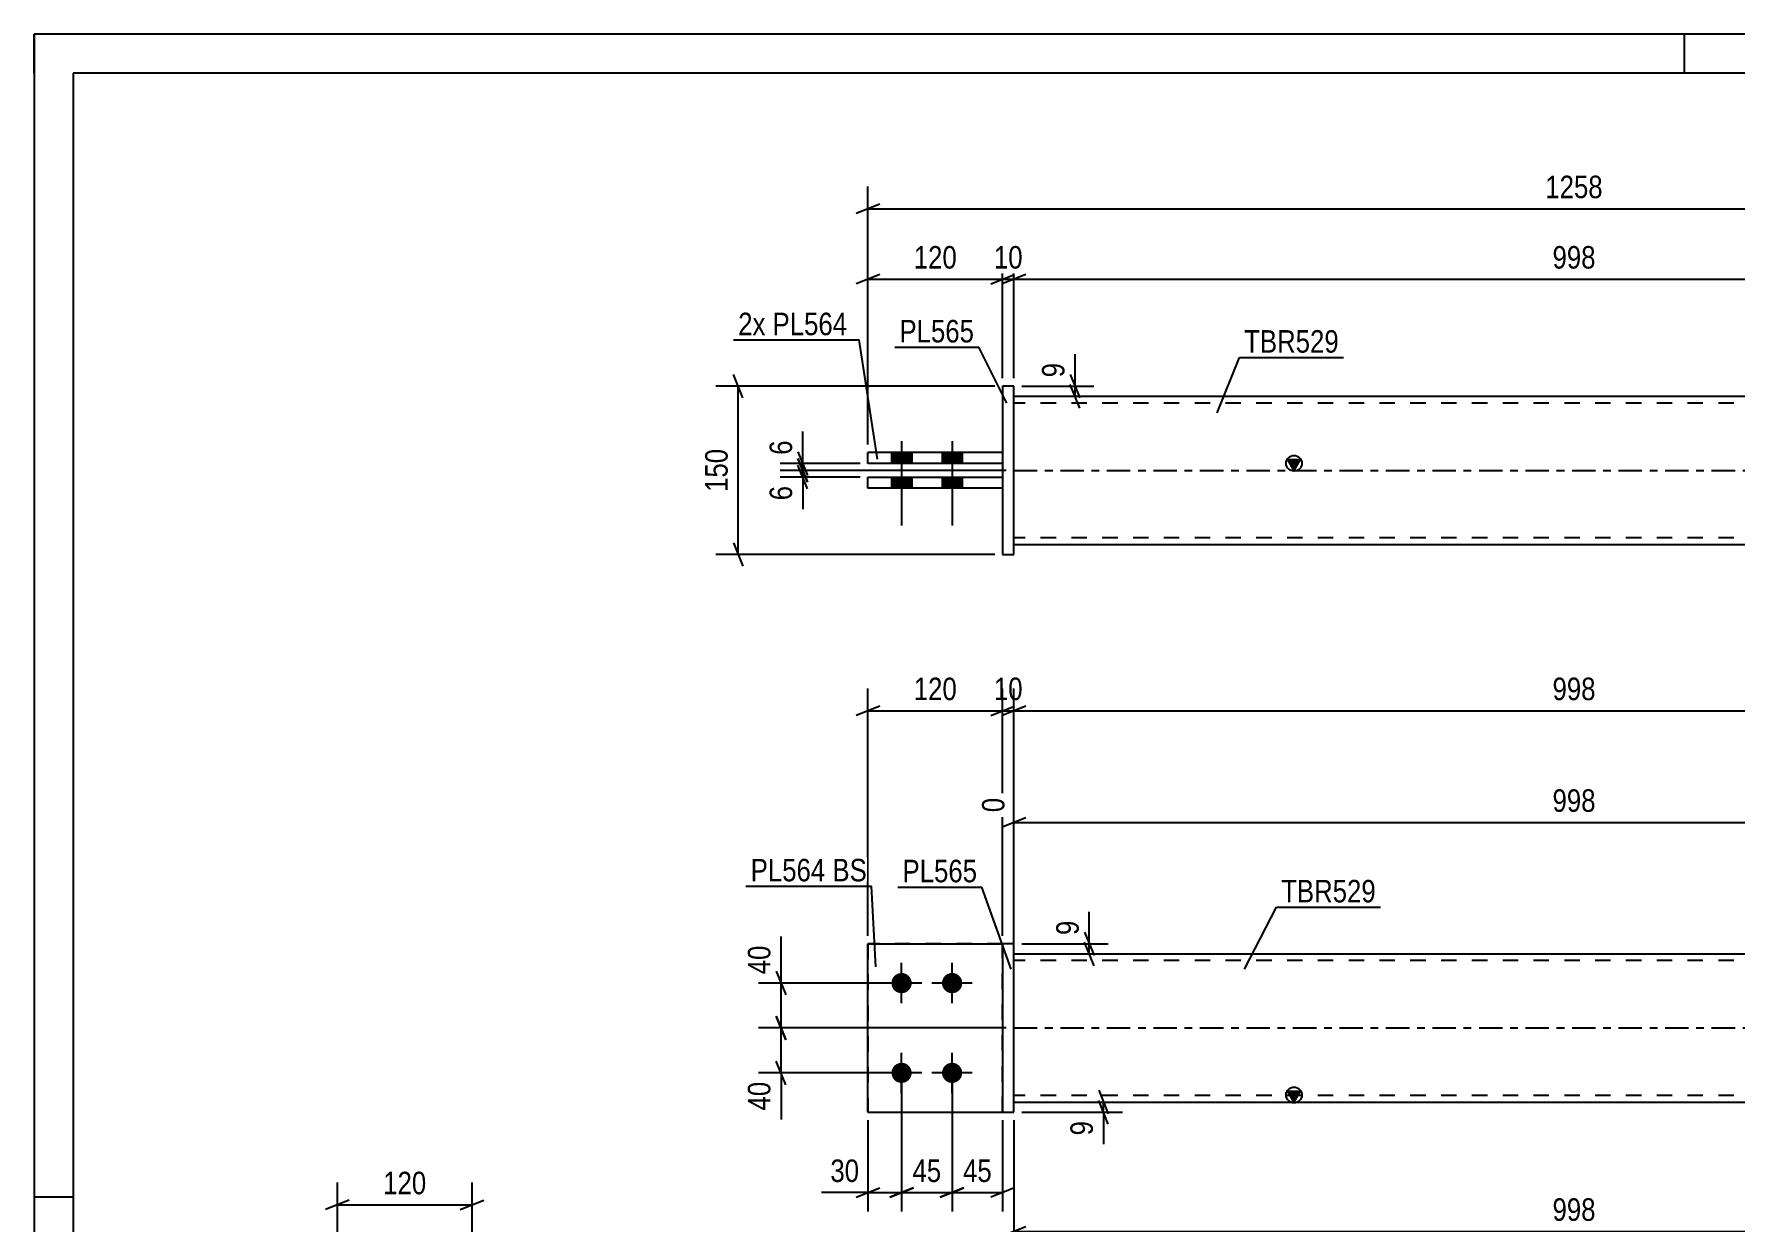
# Model space of a CAD drawing. Header units: millimetres. Extents: x 0 to 420, y 0 to 297.
# Drawn here: x 0 to 216.4, y 145.8 to 297 of the extents above; entities that cross this region are included whole.
import ezdxf

# ---------------------------------------------------------------- set-up
doc = ezdxf.new("R2010")
doc.units = ezdxf.units.MM
doc.linetypes.add('DXK_LINE_DOT2', pattern=[3.9198, 1.9599, -1.9599])
doc.linetypes.add('DXK_LINE_DOT3', pattern=[5.9187, 2.979, -0.9799, 0.9799, -0.9799])
doc.styles.add('Arial Narrow', font='ARIALN.TTF', dxfattribs={"height": 0.2})

# ---------------------------------------------------------------- blocks, each defined once
blk = doc.blocks.new('Unknown-585758188-1128')
at = {"color": 5, "linetype": 'Continuous'}
for p, q in [((420, 297), (0, 297)), ((0, 297), (0, 0)), ((0, 292), (0, 297)), ((210, 292), (210, 297)), ((415, 292), (5, 292)), ((5, 292), (5, 5)), ((5, 149), (0, 149))]:
    blk.add_line(p, q, dxfattribs=at)
blk = doc.blocks.new('Part-585758188-1947 - 1923')
at = {"color": 2, "linetype": 'Continuous'}
for p, q in [((124.68, 181.22), (123.25, 181.22)), ((123.25, 181.22), (123.25, 159.79)), ((124.68, 159.79), (124.68, 181.22)), ((123.25, 159.79), (124.68, 159.79))]:
    blk.add_line(p, q, dxfattribs=at)
blk = doc.blocks.new('Bolt-585758188-1931 - 1923')
at = {"linetype": 'Continuous'}
for points in [[(110.39, 174.93, -1), (110.39, 177.51, -1)], [(116.82, 174.93, -1), (116.82, 177.51, -1)], [(110.39, 163.51, -1), (110.39, 166.08, -1)], [(116.82, 163.51, -1), (116.82, 166.08, -1)]]:
    blk.add_hatch(color=1, dxfattribs=at).paths.add_polyline_path(points)
at = {"color": 1, "linetype": 'Continuous'}
for p, q in [((110.39, 173.65), (110.39, 178.79)), ((116.82, 173.65), (116.82, 178.79)), ((112.97, 176.22), (107.82, 176.22)), ((119.39, 176.22), (114.25, 176.22)), ((110.39, 162.22), (110.39, 167.36)), ((116.82, 162.22), (116.82, 167.36)), ((112.97, 164.79), (107.82, 164.79)), ((119.39, 164.79), (114.25, 164.79))]:
    blk.add_line(p, q, dxfattribs=at)
blk = doc.blocks.new('Part-585758188-1952 - 1923')
at = {"color": 7, "linetype": 'DXK_LINE_DOT2'}
for p, q in [((123.25, 181.22), (106.11, 181.22)), ((106.11, 181.22), (106.11, 159.79)), ((123.25, 159.79), (123.25, 181.22)), ((106.11, 159.79), (123.25, 159.79))]:
    blk.add_line(p, q, dxfattribs=at)
blk = doc.blocks.new('Part-585758188-1957 - 1923')
at = {"color": 2, "linetype": 'Continuous'}
for p, q in [((106.11, 159.79), (106.11, 181.22)), ((106.11, 181.22), (123.25, 181.22)), ((106.11, 159.79), (123.25, 159.79))]:
    blk.add_line(p, q, dxfattribs=at)
at = {"color": 7, "linetype": 'DXK_LINE_DOT2'}
blk.add_line((123.25, 159.79), (123.25, 181.22), dxfattribs=at)
blk = doc.blocks.new('Part-585758188-1972 - 1923')
at = {"linetype": 'Continuous'}
blk.add_hatch(color=2, dxfattribs=at).paths.add_polyline_path([(160.32, 161.08), (159.52, 162.48), (161.12, 162.48)])
at = {"color": 2, "linetype": 'Continuous'}
for p, q in [((124.68, 179.93), (267.24, 179.93)), ((160.32, 161.08), (159.52, 162.48)), ((159.52, 162.48), (161.12, 162.48)), ((161.12, 162.48), (160.32, 161.08)), ((124.68, 161.08), (267.24, 161.08))]:
    blk.add_line(p, q, dxfattribs=at)
at = {"color": 7, "linetype": 'DXK_LINE_DOT2'}
for p, q in [((124.68, 161.08), (124.68, 179.93)), ((267.24, 161.08), (267.24, 179.93)), ((267.24, 179.08), (124.68, 179.08)), ((267.24, 161.93), (124.68, 161.93))]:
    blk.add_line(p, q, dxfattribs=at)
at = {"color": 7, "linetype": 'DXK_LINE_DOT3'}
blk.add_line((124.68, 170.51), (267.24, 170.51), dxfattribs=at)
at = {"color": 2, "linetype": 'Continuous'}
blk.add_circle((160.32, 161.98), 1, dxfattribs=at)
blk = doc.blocks.new('Part-585758188-2289 - 2283')
at = {"color": 2, "linetype": 'Continuous'}
for p, q in [((106.11, 240.62), (123.25, 240.62)), ((106.11, 239.19), (106.11, 240.62)), ((123.25, 240.62), (123.25, 239.19)), ((123.25, 239.19), (106.11, 239.19))]:
    blk.add_line(p, q, dxfattribs=at)
blk = doc.blocks.new('Part-585758188-2304 - 2283')
at = {"linetype": 'Continuous'}
blk.add_hatch(color=2, dxfattribs=at).paths.add_polyline_path([(160.32, 241.47), (159.52, 242.87), (161.12, 242.87)])
at = {"color": 2, "linetype": 'Continuous'}
for p, q in [((124.68, 250.9), (267.24, 250.9)), ((160.32, 241.47), (159.52, 242.87)), ((159.52, 242.87), (161.12, 242.87)), ((161.12, 242.87), (160.32, 241.47)), ((124.68, 232.04), (267.24, 232.04))]:
    blk.add_line(p, q, dxfattribs=at)
at = {"color": 7, "linetype": 'DXK_LINE_DOT2'}
for p, q in [((124.68, 232.04), (124.68, 250.9)), ((267.24, 250.04), (124.68, 250.04)), ((267.24, 250.9), (267.24, 232.04)), ((267.24, 232.9), (124.68, 232.9))]:
    blk.add_line(p, q, dxfattribs=at)
at = {"color": 7, "linetype": 'DXK_LINE_DOT3'}
blk.add_line((124.68, 241.47), (267.24, 241.47), dxfattribs=at)
at = {"color": 2, "linetype": 'Continuous'}
blk.add_circle((160.32, 242.37), 1, dxfattribs=at)
blk = doc.blocks.new('Part-585758188-2319 - 2283')
at = {"color": 2, "linetype": 'Continuous'}
for p, q in [((123.25, 243.76), (106.11, 243.76)), ((106.11, 242.33), (106.11, 243.76)), ((123.25, 243.76), (123.25, 242.33)), ((123.25, 242.33), (106.11, 242.33))]:
    blk.add_line(p, q, dxfattribs=at)
blk = doc.blocks.new('Part-585758188-2324 - 2283')
at = {"color": 2, "linetype": 'Continuous'}
for p, q in [((124.68, 252.19), (123.25, 252.19)), ((123.25, 252.19), (123.25, 230.76)), ((124.68, 230.76), (124.68, 252.19)), ((123.25, 230.76), (124.68, 230.76))]:
    blk.add_line(p, q, dxfattribs=at)
blk = doc.blocks.new('Bolt-585758188-2325 - 2283')
at = {"linetype": 'Continuous'}
for points in [[(109.11, 242.33), (111.68, 242.33), (111.68, 243.76), (109.11, 243.76)], [(109.11, 242.33), (111.68, 242.33), (111.68, 243.76), (109.11, 243.76)], [(115.54, 242.33), (118.11, 242.33), (118.11, 243.76), (115.54, 243.76)], [(115.54, 242.33), (118.11, 242.33), (118.11, 243.76), (115.54, 243.76)], [(109.11, 239.19), (111.68, 239.19), (111.68, 240.62), (109.11, 240.62)], [(109.11, 239.19), (111.68, 239.19), (111.68, 240.62), (109.11, 240.62)], [(115.54, 239.19), (118.11, 239.19), (118.11, 240.62), (115.54, 240.62)], [(115.54, 239.19), (118.11, 239.19), (118.11, 240.62), (115.54, 240.62)]]:
    blk.add_hatch(color=1, dxfattribs=at).paths.add_polyline_path(points)
at = {"color": 1, "linetype": 'Continuous'}
for p, q in [((110.39, 245.19), (110.39, 234.47)), ((110.39, 245.19), (110.39, 234.47)), ((116.82, 245.19), (116.82, 234.47)), ((116.82, 245.19), (116.82, 234.47)), ((109.11, 243.76), (109.11, 242.33)), ((109.11, 243.76), (109.11, 242.33)), ((111.68, 243.76), (111.68, 242.33)), ((111.68, 243.76), (111.68, 242.33)), ((115.54, 243.76), (115.54, 242.33)), ((115.54, 243.76), (115.54, 242.33)), ((118.11, 243.76), (118.11, 242.33)), ((118.11, 243.76), (118.11, 242.33)), ((109.11, 240.62), (109.11, 239.19)), ((109.11, 240.62), (109.11, 239.19)), ((111.68, 240.62), (111.68, 239.19)), ((111.68, 240.62), (111.68, 239.19)), ((115.54, 240.62), (115.54, 239.19)), ((115.54, 240.62), (115.54, 239.19)), ((118.11, 240.62), (118.11, 239.19)), ((118.11, 240.62), (118.11, 239.19))]:
    blk.add_line(p, q, dxfattribs=at)
blk = doc.blocks.new('StraightDimension-585758188-1588 - 1565')
at = {"color": 7, "linetype": 'Continuous'}
for p, q in [((38.6, 131.18), (38.6, 150.85)), ((55.74, 131.18), (55.74, 150.85)), ((40.1, 148.6), (37.1, 147.4)), ((38.6, 148), (55.74, 148)), ((54.24, 147.4), (57.24, 148.6))]:
    blk.add_line(p, q, dxfattribs=at)
at = {"color": 0}
blk.add_wipeout([(50.51, 148.75), (50.51, 152.95), (43.83, 152.95), (43.83, 148.75)], dxfattribs=at)
at = {"color": 3, "style": 'Arial Narrow'}
blk.add_text('120', height=2.863, dxfattribs=at).set_placement((44.43, 149.35))
blk = doc.blocks.new('StraightDimension-585758188-2210 - 1923')
at = {"color": 7, "linetype": 'Continuous'}
for p, q in [((110.39, 163.79), (110.39, 147.16)), ((116.82, 163.79), (116.82, 147.16)), ((108.89, 148.96), (111.89, 150.16)), ((110.39, 149.56), (116.82, 149.56)), ((118.32, 150.16), (115.32, 148.96))]:
    blk.add_line(p, q, dxfattribs=at)
at = {"color": 0}
blk.add_wipeout([(116.04, 150.31), (116.04, 154.51), (111.18, 154.51), (111.18, 150.31)], dxfattribs=at)
at = {"color": 3, "style": 'Arial Narrow'}
blk.add_text('45', height=2.863, dxfattribs=at).set_placement((111.78, 150.91))
blk = doc.blocks.new('StraightDimension-585758188-2217 - 1923')
at = {"color": 7, "linetype": 'Continuous'}
for p, q in [((110.39, 163.79), (110.39, 147.16)), ((106.11, 158.79), (106.11, 147.16)), ((104.61, 148.96), (107.61, 150.16)), ((106.11, 149.56), (110.39, 149.56)), ((111.89, 150.16), (108.89, 148.96))]:
    blk.add_line(p, q, dxfattribs=at)
at = {"color": 0}
blk.add_wipeout([(105.58, 150.31), (105.58, 154.51), (100.73, 154.51), (100.73, 150.31)], dxfattribs=at)
at = {"color": 7, "linetype": 'Continuous'}
blk.add_line((106.11, 149.56), (100.2, 149.56), dxfattribs=at)
blk.add_line((106.11, 149.56), (100.2, 149.56), dxfattribs=at)
at = {"color": 3, "style": 'Arial Narrow'}
blk.add_text('30', height=2.863, dxfattribs=at).set_placement((101.33, 150.91))
blk = doc.blocks.new('StraightDimension-585758188-1996 - 1923')
at = {"color": 7, "linetype": 'Continuous'}
for p, q in [((123.25, 182.22), (123.25, 213.73)), ((124.68, 182.22), (124.68, 213.73)), ((121.75, 210.28), (124.75, 211.48)), ((126.18, 211.48), (123.18, 210.28)), ((123.25, 210.88), (124.68, 210.88))]:
    blk.add_line(p, q, dxfattribs=at)
at = {"color": 0}
blk.add_wipeout([(126.39, 211.63), (126.39, 215.83), (121.54, 215.83), (121.54, 211.63)], dxfattribs=at)
at = {"color": 3, "style": 'Arial Narrow'}
blk.add_text('10', height=2.863, dxfattribs=at).set_placement((122.14, 212.23))
blk = doc.blocks.new('StraightDimension-585758188-2192 - 1923')
at = {"color": 7, "linetype": 'Continuous'}
for p, q in [((124.68, 158.79), (124.68, 141.49)), ((267.24, 158.79), (267.24, 137.84)), ((126.18, 145.22), (123.18, 144.02)), ((265.74, 144.02), (268.74, 145.22)), ((124.68, 144.62), (267.24, 144.62))]:
    blk.add_line(p, q, dxfattribs=at)
at = {"color": 0}
blk.add_wipeout([(199.3, 145.37), (199.3, 149.57), (192.62, 149.57), (192.62, 145.37)], dxfattribs=at)
at = {"color": 0, "linetype": 'Continuous'}
for points in [[(124.08, 143.92), (119.88, 143.92), (119.88, 140.89), (124.08, 140.89)], [(266.64, 143.92), (262.44, 143.92), (262.44, 137.24), (266.64, 137.24)]]:
    blk.add_wipeout(points, dxfattribs=at)
at = {"color": 3, "style": 'Arial Narrow'}
blk.add_text('998', height=2.863, dxfattribs=at).set_placement((193.22, 145.97))
at = {"color": 3, "linetype": 'Continuous', "style": 'Arial Narrow'}
for s, height, p in [('0', 2.86, (123.48, 141.49)), ('998', 2.863, (266.04, 137.84))]:
    blk.add_text(s, height=height, rotation=90.0002, dxfattribs=at).set_placement(p)
blk = doc.blocks.new('StraightDimension-585758188-2147 - 1923')
at = {"color": 7, "linetype": 'Continuous'}
for p, q in [((94.45, 172.01), (95.65, 169.01)), ((123.68, 170.51), (92.2, 170.51)), ((95.05, 164.79), (95.05, 170.51)), ((109.39, 164.79), (92.2, 164.79)), ((95.65, 163.29), (94.45, 166.29))]:
    blk.add_line(p, q, dxfattribs=at)
at = {"color": 0}
blk.add_wipeout([(94.3, 164.27), (90.1, 164.27), (90.1, 159.41), (94.3, 159.41)], dxfattribs=at)
at = {"color": 7, "linetype": 'Continuous'}
blk.add_line((95.05, 164.79), (95.05, 158.88), dxfattribs=at)
blk.add_line((95.05, 164.79), (95.05, 158.88), dxfattribs=at)
at = {"color": 3, "style": 'Arial Narrow'}
blk.add_text('40', height=2.863, rotation=90.0002, dxfattribs=at).set_placement((93.7, 160.01))
blk = doc.blocks.new('StraightDimension-585758188-2183 - 1923')
at = {"color": 7, "linetype": 'Continuous'}
for p, q in [((135.48, 162.58), (136.68, 159.58)), ((125.68, 161.08), (138.48, 161.08)), ((136.68, 158.29), (135.48, 161.29)), ((136.08, 159.79), (136.08, 161.08)), ((125.68, 159.79), (138.48, 159.79))]:
    blk.add_line(p, q, dxfattribs=at)
at = {"color": 0}
blk.add_wipeout([(135.33, 159.27), (131.13, 159.27), (131.13, 156.24), (135.33, 156.24)], dxfattribs=at)
at = {"color": 7, "linetype": 'Continuous'}
blk.add_line((136.08, 159.79), (136.08, 155.71), dxfattribs=at)
blk.add_line((136.08, 159.79), (136.08, 155.71), dxfattribs=at)
at = {"color": 3, "style": 'Arial Narrow'}
blk.add_text('9', height=2.86, rotation=90.0002, dxfattribs=at).set_placement((134.73, 156.84))
blk = doc.blocks.new('StraightDimension-585758188-1974 - 1923')
at = {"color": 7, "linetype": 'Continuous'}
for p, q in [((106.11, 182.22), (106.11, 213.73)), ((123.25, 182.22), (123.25, 213.73)), ((107.61, 211.48), (104.61, 210.28)), ((106.11, 210.88), (123.25, 210.88)), ((121.75, 210.28), (124.75, 211.48))]:
    blk.add_line(p, q, dxfattribs=at)
at = {"color": 0}
blk.add_wipeout([(118.02, 211.63), (118.02, 215.83), (111.34, 215.83), (111.34, 211.63)], dxfattribs=at)
at = {"color": 3, "style": 'Arial Narrow'}
blk.add_text('120', height=2.863, dxfattribs=at).set_placement((111.94, 212.23))
blk = doc.blocks.new('StraightDimension-585758188-2013 - 1923')
at = {"color": 7, "linetype": 'Continuous'}
for p, q in [((124.68, 182.22), (124.68, 213.73)), ((267.24, 182.22), (267.24, 213.73)), ((126.18, 211.48), (123.18, 210.28)), ((124.68, 210.88), (267.24, 210.88)), ((265.74, 210.28), (268.74, 211.48))]:
    blk.add_line(p, q, dxfattribs=at)
at = {"color": 0}
blk.add_wipeout([(199.3, 211.63), (199.3, 215.83), (192.62, 215.83), (192.62, 211.63)], dxfattribs=at)
at = {"color": 3, "style": 'Arial Narrow'}
blk.add_text('998', height=2.863, dxfattribs=at).set_placement((193.22, 212.23))
blk = doc.blocks.new('StraightDimension-585758188-2197 - 1923')
at = {"color": 7, "linetype": 'Continuous'}
for p, q in [((116.82, 163.79), (116.82, 147.16)), ((123.25, 158.79), (123.25, 147.16)), ((115.32, 148.96), (118.32, 150.16)), ((116.82, 149.56), (123.25, 149.56)), ((124.75, 150.16), (121.75, 148.96))]:
    blk.add_line(p, q, dxfattribs=at)
at = {"color": 0}
blk.add_wipeout([(122.47, 150.31), (122.47, 154.51), (117.61, 154.51), (117.61, 150.31)], dxfattribs=at)
at = {"color": 3, "style": 'Arial Narrow'}
blk.add_text('45', height=2.863, dxfattribs=at).set_placement((118.21, 150.91))
blk = doc.blocks.new('StraightDimension-585758188-2160 - 1923')
at = {"color": 7, "linetype": 'Continuous'}
for p, q in [((94.45, 177.72), (95.65, 174.72)), ((109.39, 176.22), (92.2, 176.22)), ((95.05, 170.51), (95.05, 176.22)), ((95.65, 169.01), (94.45, 172.01)), ((123.68, 170.51), (92.2, 170.51))]:
    blk.add_line(p, q, dxfattribs=at)
at = {"color": 0}
blk.add_wipeout([(94.3, 181.6), (90.1, 181.6), (90.1, 176.74), (94.3, 176.74)], dxfattribs=at)
at = {"color": 7, "linetype": 'Continuous'}
blk.add_line((95.05, 176.22), (95.05, 182.13), dxfattribs=at)
blk.add_line((95.05, 176.22), (95.05, 182.13), dxfattribs=at)
at = {"color": 3, "style": 'Arial Narrow'}
blk.add_text('40', height=2.863, rotation=90.0002, dxfattribs=at).set_placement((93.7, 177.34))
blk = doc.blocks.new('StraightDimension-585758188-2174 - 1923')
at = {"color": 7, "linetype": 'Continuous'}
for p, q in [((133.68, 182.72), (134.88, 179.72)), ((125.68, 181.22), (136.68, 181.22)), ((125.68, 179.93), (136.68, 179.93)), ((134.88, 178.43), (133.68, 181.43)), ((134.28, 179.93), (134.28, 181.22))]:
    blk.add_line(p, q, dxfattribs=at)
at = {"color": 0}
blk.add_wipeout([(133.53, 184.77), (129.33, 184.77), (129.33, 181.74), (133.53, 181.74)], dxfattribs=at)
at = {"color": 7, "linetype": 'Continuous'}
blk.add_line((134.28, 181.22), (134.28, 185.3), dxfattribs=at)
blk.add_line((134.28, 181.22), (134.28, 185.3), dxfattribs=at)
at = {"color": 3, "style": 'Arial Narrow'}
blk.add_text('9', height=2.86, rotation=90.0002, dxfattribs=at).set_placement((132.93, 182.34))
blk = doc.blocks.new('StraightDimension-585758188-2228 - 1923')
at = {"color": 7, "linetype": 'Continuous'}
for p, q in [((267.24, 182.22), (267.24, 203.45)), ((124.68, 180.93), (124.68, 199.79)), ((126.18, 197.27), (123.18, 196.07)), ((265.74, 196.07), (268.74, 197.27)), ((124.68, 196.67), (267.24, 196.67))]:
    blk.add_line(p, q, dxfattribs=at)
at = {"color": 0, "linetype": 'Continuous'}
for points in [[(266.64, 204.05), (262.44, 204.05), (262.44, 197.37), (266.64, 197.37)], [(124.08, 200.39), (119.88, 200.39), (119.88, 197.37), (124.08, 197.37)]]:
    blk.add_wipeout(points, dxfattribs=at)
at = {"color": 0}
blk.add_wipeout([(199.3, 197.42), (199.3, 201.62), (192.62, 201.62), (192.62, 197.42)], dxfattribs=at)
at = {"color": 3, "linetype": 'Continuous', "style": 'Arial Narrow'}
for s, height, p in [('998', 2.863, (266.04, 197.97)), ('0', 2.86, (123.48, 197.97))]:
    blk.add_text(s, height=height, rotation=90.0002, dxfattribs=at).set_placement(p)
at = {"color": 3, "style": 'Arial Narrow'}
blk.add_text('998', height=2.863, dxfattribs=at).set_placement((193.22, 198.02))
blk = doc.blocks.new('StraightDimension-585758188-2442 - 2283')
at = {"color": 7, "linetype": 'Continuous'}
for p, q in [((97.21, 242.97), (98.41, 239.97)), ((123.68, 241.47), (94.96, 241.47)), ((105.11, 240.62), (94.96, 240.62)), ((98.41, 239.12), (97.21, 242.12)), ((97.81, 240.62), (97.81, 241.47))]:
    blk.add_line(p, q, dxfattribs=at)
at = {"color": 0}
blk.add_wipeout([(97.06, 240.09), (92.86, 240.09), (92.86, 237.06), (97.06, 237.06)], dxfattribs=at)
at = {"color": 7, "linetype": 'Continuous'}
blk.add_line((97.81, 240.62), (97.81, 236.54), dxfattribs=at)
blk.add_line((97.81, 240.62), (97.81, 236.54), dxfattribs=at)
at = {"color": 3, "style": 'Arial Narrow'}
blk.add_text('6', height=2.86, rotation=90.0002, dxfattribs=at).set_placement((96.46, 237.66))
blk = doc.blocks.new('StraightDimension-585758188-2389 - 2283')
at = {"color": 7, "linetype": 'Continuous'}
for p, q in [((124.68, 253.19), (124.68, 268.65)), ((267.24, 253.19), (267.24, 268.65)), ((126.18, 266.4), (123.18, 265.2)), ((265.74, 265.2), (268.74, 266.4)), ((124.68, 265.8), (267.24, 265.8))]:
    blk.add_line(p, q, dxfattribs=at)
at = {"color": 0}
blk.add_wipeout([(199.3, 266.55), (199.3, 270.75), (192.62, 270.75), (192.62, 266.55)], dxfattribs=at)
at = {"color": 3, "style": 'Arial Narrow'}
blk.add_text('998', height=2.863, dxfattribs=at).set_placement((193.22, 267.15))
blk = doc.blocks.new('StraightDimension-585758188-2328 - 2283')
at = {"color": 7, "linetype": 'Continuous'}
for p, q in [((131.86, 253.69), (133.06, 250.69)), ((125.68, 252.19), (134.86, 252.19)), ((133.06, 249.4), (131.86, 252.4)), ((132.46, 250.9), (132.46, 252.19)), ((125.68, 250.9), (134.86, 250.9))]:
    blk.add_line(p, q, dxfattribs=at)
at = {"color": 0}
blk.add_wipeout([(131.71, 255.74), (127.51, 255.74), (127.51, 252.71), (131.71, 252.71)], dxfattribs=at)
at = {"color": 7, "linetype": 'Continuous'}
blk.add_line((132.46, 252.19), (132.46, 256.26), dxfattribs=at)
blk.add_line((132.46, 252.19), (132.46, 256.26), dxfattribs=at)
at = {"color": 3, "style": 'Arial Narrow'}
blk.add_text('9', height=2.86, rotation=90.0002, dxfattribs=at).set_placement((131.11, 253.31))
blk = doc.blocks.new('StraightDimension-585758188-2399 - 2283')
at = {"color": 7, "linetype": 'Continuous'}
for p, q in [((106.11, 244.76), (106.11, 268.65)), ((123.25, 253.19), (123.25, 268.65)), ((107.61, 266.4), (104.61, 265.2)), ((121.75, 265.2), (124.75, 266.4)), ((106.11, 265.8), (123.25, 265.8))]:
    blk.add_line(p, q, dxfattribs=at)
at = {"color": 0}
blk.add_wipeout([(118.02, 266.55), (118.02, 270.75), (111.34, 270.75), (111.34, 266.55)], dxfattribs=at)
at = {"color": 3, "style": 'Arial Narrow'}
blk.add_text('120', height=2.863, dxfattribs=at).set_placement((111.94, 267.15))
blk = doc.blocks.new('StraightDimension-585758188-2409 - 2283')
at = {"color": 7, "linetype": 'Continuous'}
for p, q in [((123.25, 253.19), (123.25, 268.65)), ((124.68, 253.19), (124.68, 268.65)), ((121.75, 265.2), (124.75, 266.4)), ((126.18, 266.4), (123.18, 265.2)), ((123.25, 265.8), (124.68, 265.8))]:
    blk.add_line(p, q, dxfattribs=at)
at = {"color": 0}
blk.add_wipeout([(126.39, 266.55), (126.39, 270.75), (121.54, 270.75), (121.54, 266.55)], dxfattribs=at)
at = {"color": 3, "style": 'Arial Narrow'}
blk.add_text('10', height=2.863, dxfattribs=at).set_placement((122.14, 267.15))
blk = doc.blocks.new('StraightDimension-585758188-2420 - 2283')
at = {"color": 7, "linetype": 'Continuous'}
for p, q in [((106.11, 244.76), (106.11, 277.61)), ((285.81, 244.76), (285.81, 277.61)), ((107.61, 275.36), (104.61, 274.16)), ((284.31, 274.16), (287.31, 275.36)), ((106.11, 274.76), (285.81, 274.76))]:
    blk.add_line(p, q, dxfattribs=at)
at = {"color": 0}
blk.add_wipeout([(200.22, 275.51), (200.22, 279.71), (191.7, 279.71), (191.7, 275.51)], dxfattribs=at)
at = {"color": 3, "style": 'Arial Narrow'}
blk.add_text('1258', height=2.863, dxfattribs=at).set_placement((192.3, 276.11))
blk = doc.blocks.new('StraightDimension-585758188-2431 - 2283')
at = {"color": 7, "linetype": 'Continuous'}
for p, q in [((90.21, 250.69), (89.01, 253.69)), ((122.25, 252.19), (86.76, 252.19)), ((89.61, 230.76), (89.61, 252.19)), ((89.01, 232.26), (90.21, 229.26)), ((122.25, 230.76), (86.76, 230.76))]:
    blk.add_line(p, q, dxfattribs=at)
at = {"color": 0}
blk.add_wipeout([(88.86, 244.81), (84.66, 244.81), (84.66, 238.13), (88.86, 238.13)], dxfattribs=at)
at = {"color": 3, "style": 'Arial Narrow'}
blk.add_text('150', height=2.863, rotation=90.0002, dxfattribs=at).set_placement((88.26, 238.73))
blk = doc.blocks.new('StraightDimension-585758188-2458 - 2283')
at = {"color": 7, "linetype": 'Continuous'}
for p, q in [((97.21, 243.83), (98.41, 240.83)), ((98.41, 239.97), (97.21, 242.97)), ((105.11, 242.33), (94.96, 242.33)), ((123.68, 241.47), (94.96, 241.47)), ((97.81, 241.47), (97.81, 242.33))]:
    blk.add_line(p, q, dxfattribs=at)
at = {"color": 0}
blk.add_wipeout([(97.06, 245.88), (92.86, 245.88), (92.86, 242.85), (97.06, 242.85)], dxfattribs=at)
at = {"color": 7, "linetype": 'Continuous'}
blk.add_line((97.81, 242.33), (97.81, 246.41), dxfattribs=at)
blk.add_line((97.81, 242.33), (97.81, 246.41), dxfattribs=at)
at = {"color": 3, "style": 'Arial Narrow'}
blk.add_text('6', height=2.86, rotation=90.0002, dxfattribs=at).set_placement((96.46, 243.45))
blk = doc.blocks.new('Mark-585758188-1943 - 1923')
at = {"color": 0}
blk.add_wipeout([(120.02, 189.05), (120.02, 192.05), (110.51, 192.05), (110.51, 189.05)], dxfattribs=at)
blk.add_wipeout([(120.02, 189.05), (120.02, 192.05), (110.51, 192.05), (110.51, 189.05)], dxfattribs=at)
at = {"color": 30, "linetype": 'Continuous'}
for p in [(109.91, 188.45), (124.33, 178.01)]:
    blk.add_line(p, (120.62, 188.45), dxfattribs=at)
at = {"color": 3, "style": 'Arial Narrow'}
blk.add_text('PL565', height=2.863, dxfattribs=at).set_placement((110.51, 189.05))
blk = doc.blocks.new('Mark-585758188-1968 - 1923')
at = {"color": 0}
blk.add_wipeout([(170.75, 186.49), (170.75, 189.49), (158.69, 189.49), (158.69, 186.49)], dxfattribs=at)
blk.add_wipeout([(170.75, 186.49), (170.75, 189.49), (158.69, 189.49), (158.69, 186.49)], dxfattribs=at)
at = {"color": 30, "linetype": 'Continuous'}
for p, q in [((154.01, 177.99), (158.09, 185.89)), ((158.09, 185.89), (171.35, 185.89))]:
    blk.add_line(p, q, dxfattribs=at)
at = {"color": 3, "style": 'Arial Narrow'}
blk.add_text('TBR529', height=2.863, dxfattribs=at).set_placement((158.69, 186.49))
blk = doc.blocks.new('MarkSet-585758188-2252 - 1923')
at = {"color": 0}
blk.add_wipeout([(100.69, 189.17), (100.69, 192.17), (91.19, 192.17), (91.19, 189.17)], dxfattribs=at)
blk.add_wipeout([(100.69, 189.17), (100.69, 192.17), (91.19, 192.17), (91.19, 189.17)], dxfattribs=at)
blk.add_wipeout([(105.98, 189.17), (105.98, 192.17), (101.59, 192.17), (101.59, 189.17)], dxfattribs=at)
blk.add_wipeout([(105.98, 189.17), (105.98, 192.17), (101.59, 192.17), (101.59, 189.17)], dxfattribs=at)
at = {"color": 30, "linetype": 'Continuous'}
for p in [(90.59, 188.57), (107.12, 178.29)]:
    blk.add_line(p, (106.58, 188.57), dxfattribs=at)
at = {"color": 3, "style": 'Arial Narrow'}
for s, p in [('PL564', (91.19, 189.17)), ('BS', (101.59, 189.17))]:
    blk.add_text(s, height=2.863, dxfattribs=at).set_placement(p)
blk = doc.blocks.new('Mark-585758188-2300 - 2283')
at = {"color": 0}
blk.add_wipeout([(166.04, 256.45), (166.04, 259.45), (153.98, 259.45), (153.98, 256.45)], dxfattribs=at)
blk.add_wipeout([(166.04, 256.45), (166.04, 259.45), (153.98, 259.45), (153.98, 256.45)], dxfattribs=at)
at = {"color": 30, "linetype": 'Continuous'}
for p, q in [((150.56, 248.78), (153.38, 255.85)), ((153.38, 255.85), (166.64, 255.85))]:
    blk.add_line(p, q, dxfattribs=at)
at = {"color": 3, "style": 'Arial Narrow'}
blk.add_text('TBR529', height=2.863, dxfattribs=at).set_placement((153.98, 256.45))
blk = doc.blocks.new('MarkSet-585758188-2496 - 2283')
at = {"color": 30, "linetype": 'Continuous'}
blk.add_line((107.32, 242.88), (104.98, 258.07), dxfattribs=at)
at = {"color": 0}
blk.add_wipeout([(93.07, 258.67), (93.07, 261.67), (89.6, 261.67), (89.6, 258.67)], dxfattribs=at)
blk.add_wipeout([(93.07, 258.67), (93.07, 261.67), (89.6, 261.67), (89.6, 258.67)], dxfattribs=at)
blk.add_wipeout([(103.48, 258.67), (103.48, 261.67), (93.97, 261.67), (93.97, 258.67)], dxfattribs=at)
blk.add_wipeout([(103.48, 258.67), (103.48, 261.67), (93.97, 261.67), (93.97, 258.67)], dxfattribs=at)
at = {"color": 30, "linetype": 'Continuous'}
blk.add_line((89, 258.07), (104.98, 258.07), dxfattribs=at)
at = {"color": 3, "style": 'Arial Narrow'}
for s, p in [('2x', (89.6, 258.67)), ('PL564', (93.97, 258.67))]:
    blk.add_text(s, height=2.863, dxfattribs=at).set_placement(p)
blk = doc.blocks.new('Mark-585758188-2320 - 2283')
at = {"color": 0}
blk.add_wipeout([(119.62, 257.75), (119.62, 260.75), (110.12, 260.75), (110.12, 257.75)], dxfattribs=at)
blk.add_wipeout([(119.62, 257.75), (119.62, 260.75), (110.12, 260.75), (110.12, 257.75)], dxfattribs=at)
at = {"color": 30, "linetype": 'Continuous'}
for p in [(109.52, 257.15), (123.79, 250.01)]:
    blk.add_line(p, (120.22, 257.15), dxfattribs=at)
at = {"color": 3, "style": 'Arial Narrow'}
blk.add_text('PL565', height=2.863, dxfattribs=at).set_placement((110.12, 257.75))

msp = doc.modelspace()

# ---------------------------------------------------------------- block references
for name in ['Unknown-585758188-1128', 'Part-585758188-2324 - 2283', 'Part-585758188-2304 - 2283', 'Bolt-585758188-2325 - 2283', 'Part-585758188-2319 - 2283', 'Part-585758188-2289 - 2283', 'Part-585758188-1952 - 1923', 'Part-585758188-1957 - 1923', 'Part-585758188-1947 - 1923', 'Part-585758188-1972 - 1923', 'Bolt-585758188-1931 - 1923']:
    msp.add_blockref(name, (0, 0))

# ---------------------------------------------------------------- next in the draw order: block references
for name in ['StraightDimension-585758188-2389 - 2283', 'StraightDimension-585758188-2442 - 2283', 'StraightDimension-585758188-1996 - 1923', 'StraightDimension-585758188-2210 - 1923', 'StraightDimension-585758188-2192 - 1923', 'StraightDimension-585758188-1588 - 1565']:
    msp.add_blockref(name, (0, 0))

# ---------------------------------------------------------------- next in the draw order: block references
for name in ['StraightDimension-585758188-2328 - 2283', 'StraightDimension-585758188-1974 - 1923', 'StraightDimension-585758188-2217 - 1923', 'StraightDimension-585758188-2183 - 1923']:
    msp.add_blockref(name, (0, 0))

# ---------------------------------------------------------------- next in the draw order: block references
for name in ['StraightDimension-585758188-2399 - 2283', 'StraightDimension-585758188-2013 - 1923', 'StraightDimension-585758188-2147 - 1923']:
    msp.add_blockref(name, (0, 0))

# ---------------------------------------------------------------- next in the draw order: block references
for name in ['StraightDimension-585758188-2409 - 2283', 'StraightDimension-585758188-2174 - 1923', 'StraightDimension-585758188-2160 - 1923', 'StraightDimension-585758188-2197 - 1923']:
    msp.add_blockref(name, (0, 0))

# ---------------------------------------------------------------- next in the draw order: block references
for name in ['StraightDimension-585758188-2420 - 2283', 'StraightDimension-585758188-2228 - 1923', 'MarkSet-585758188-2252 - 1923']:
    msp.add_blockref(name, (0, 0))

# ---------------------------------------------------------------- next in the draw order: block references
for name in ['Mark-585758188-2300 - 2283', 'StraightDimension-585758188-2431 - 2283', 'Mark-585758188-1943 - 1923', 'Mark-585758188-1968 - 1923']:
    msp.add_blockref(name, (0, 0))

# ---------------------------------------------------------------- next in the draw order: block references
for name in ['Mark-585758188-2320 - 2283', 'StraightDimension-585758188-2458 - 2283']:
    msp.add_blockref(name, (0, 0))

# ---------------------------------------------------------------- next in the draw order: block references
msp.add_blockref('MarkSet-585758188-2496 - 2283', (0, 0))

doc.saveas('drawing.dxf')
